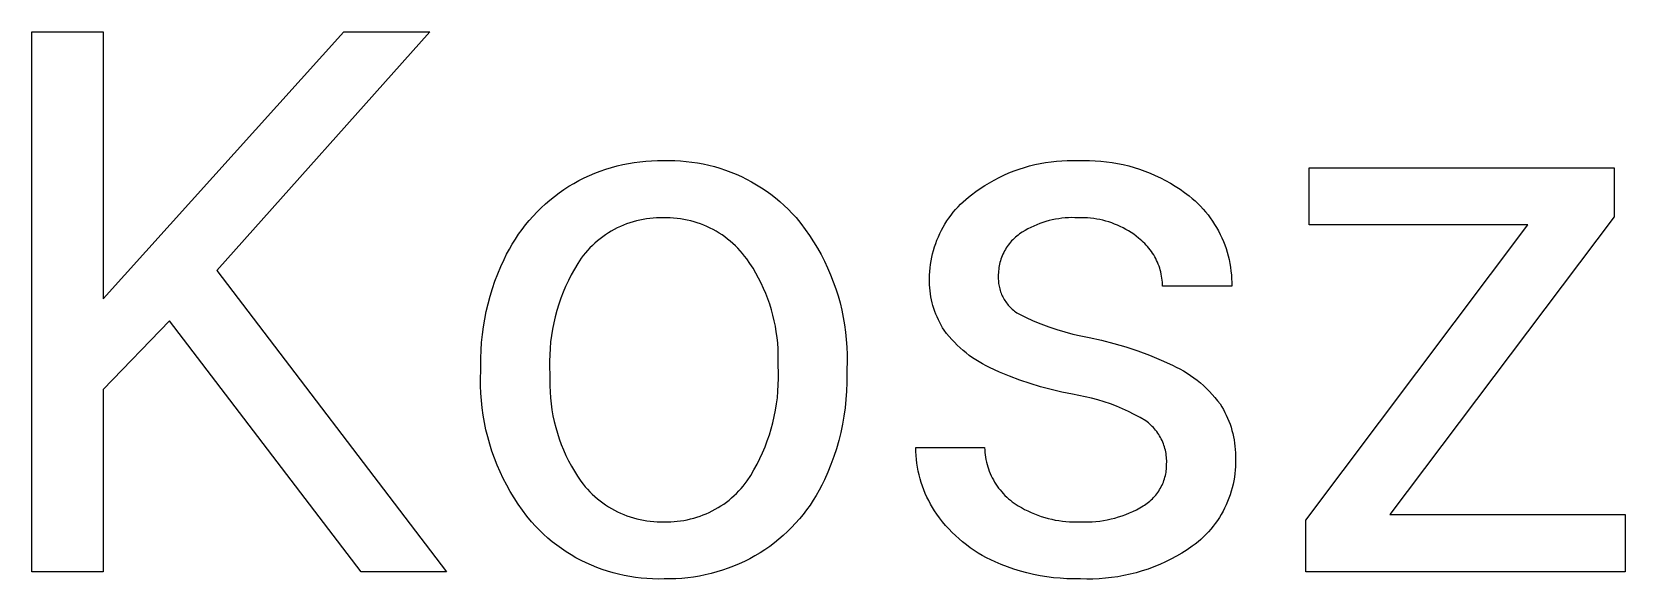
# Model space of a CAD drawing. Header units: millimetres. Extents: x 578 to 4608, y -138 to 2677.
# Drawn here: x 3291.8 to 3379.8, y 40.2 to 70.4 of the extents above; entities that cross this region are included whole.
import ezdxf

# ---------------------------------------------------------------- set-up
doc = ezdxf.new("R2010")
doc.units = ezdxf.units.MM
doc.header["$MEASUREMENT"] = 0
doc.layers.add('Domyślny', color=7, linetype='Continuous', true_color=0x000000)

msp = doc.modelspace()

# ---------------------------------------------------------------- linework, layer by layer
at = {"layer": 'Domyślny'}
for p, q in [((3291.815, 40.557), (3291.815, 70.359)), ((3291.815, 70.359), (3295.756, 70.359)), ((3295.756, 70.359), (3295.756, 55.621)), ((3295.756, 55.621), (3309.039, 70.359)), ((3313.8, 70.359), (3302.038, 57.197)), ((3309.039, 70.359), (3313.8, 70.359)), ((3322.613, 62.431), (3322.91, 62.557)), ((3322.91, 62.557), (3323.212, 62.672)), ((3323.212, 62.672), (3323.517, 62.777)), ((3323.517, 62.777), (3323.825, 62.872)), ((3323.825, 62.872), (3324.137, 62.957)), ((3324.137, 62.957), (3324.451, 63.031)), ((3324.451, 63.031), (3324.767, 63.095)), ((3324.767, 63.095), (3325.086, 63.148)), ((3325.086, 63.148), (3325.405, 63.191)), ((3325.405, 63.191), (3325.727, 63.222)), ((3325.727, 63.222), (3326.049, 63.244)), ((3326.049, 63.244), (3326.371, 63.254)), ((3326.371, 63.254), (3326.694, 63.254)), ((3326.694, 63.254), (3327.011, 63.26)), ((3327.011, 63.26), (3327.328, 63.255)), ((3327.328, 63.255), (3327.645, 63.239)), ((3327.645, 63.239), (3327.961, 63.213)), ((3327.961, 63.213), (3328.277, 63.176)), ((3328.277, 63.176), (3328.59, 63.128)), ((3328.59, 63.128), (3328.902, 63.07)), ((3328.902, 63.07), (3329.212, 63.001)), ((3329.212, 63.001), (3329.519, 62.922)), ((3329.519, 62.922), (3329.823, 62.832)), ((3329.823, 62.832), (3330.125, 62.732)), ((3330.125, 62.732), (3330.422, 62.622)), ((3330.422, 62.622), (3330.716, 62.502)), ((3330.716, 62.502), (3331.005, 62.372)), ((3345.512, 62.451), (3345.788, 62.571)), ((3345.788, 62.571), (3346.068, 62.682)), ((3346.068, 62.682), (3346.352, 62.784)), ((3346.352, 62.784), (3346.638, 62.876)), ((3346.638, 62.876), (3346.928, 62.958)), ((3346.928, 62.958), (3347.221, 63.031)), ((3347.221, 63.031), (3347.515, 63.094)), ((3347.515, 63.094), (3347.812, 63.147)), ((3347.812, 63.147), (3348.11, 63.19)), ((3348.11, 63.19), (3348.409, 63.223)), ((3348.409, 63.223), (3348.71, 63.246)), ((3348.71, 63.246), (3349.011, 63.259)), ((3349.011, 63.259), (3349.312, 63.261)), ((3349.312, 63.261), (3349.613, 63.254)), ((3349.613, 63.254), (3349.926, 63.263)), ((3349.926, 63.263), (3350.239, 63.261)), ((3350.239, 63.261), (3350.551, 63.249)), ((3350.551, 63.249), (3350.863, 63.227)), ((3350.863, 63.227), (3351.174, 63.194)), ((3351.174, 63.194), (3351.483, 63.15)), ((3351.483, 63.15), (3351.791, 63.096)), ((3351.791, 63.096), (3352.097, 63.032)), ((3352.097, 63.032), (3352.401, 62.957)), ((3352.401, 62.957), (3352.702, 62.873)), ((3352.702, 62.873), (3353, 62.778)), ((3353, 62.778), (3353.295, 62.673)), ((3353.295, 62.673), (3353.586, 62.558)), ((3353.586, 62.558), (3353.872, 62.434)), ((3362.377, 59.701), (3362.377, 62.859)), ((3362.377, 62.859), (3379.209, 62.859)), ((3379.209, 62.859), (3379.209, 60.155)), ((3320.938, 61.474), (3321.201, 61.658)), ((3321.201, 61.658), (3321.47, 61.834)), ((3321.47, 61.834), (3321.748, 61.997)), ((3321.748, 61.997), (3322.031, 62.152)), ((3322.031, 62.152), (3322.32, 62.296)), ((3322.32, 62.296), (3322.613, 62.431)), ((3331.005, 62.372), (3331.29, 62.232)), ((3331.29, 62.232), (3331.57, 62.083)), ((3331.57, 62.083), (3331.845, 61.924)), ((3331.845, 61.924), (3332.114, 61.756)), ((3332.114, 61.756), (3332.377, 61.579)), ((3343.953, 61.542), (3344.2, 61.715)), ((3344.2, 61.715), (3344.452, 61.879)), ((3344.452, 61.879), (3344.709, 62.036)), ((3344.709, 62.036), (3344.972, 62.183)), ((3344.972, 62.183), (3345.24, 62.321)), ((3345.24, 62.321), (3345.512, 62.451)), ((3353.872, 62.434), (3354.155, 62.3)), ((3354.155, 62.3), (3354.433, 62.156)), ((3354.433, 62.156), (3354.706, 62.004)), ((3354.706, 62.004), (3354.973, 61.842)), ((3354.973, 61.842), (3355.235, 61.671)), ((3355.235, 61.671), (3355.491, 61.491)), ((3319.952, 60.651), (3320.188, 60.869)), ((3320.188, 60.869), (3320.431, 61.079)), ((3320.431, 61.079), (3320.681, 61.281)), ((3320.681, 61.281), (3320.938, 61.474)), ((3332.377, 61.579), (3332.634, 61.393)), ((3332.634, 61.393), (3332.885, 61.199)), ((3332.885, 61.199), (3333.129, 60.996)), ((3333.129, 60.996), (3333.366, 60.785)), ((3333.366, 60.785), (3333.596, 60.566)), ((3342.973, 60.699), (3343.112, 60.841)), ((3343.112, 60.841), (3343.255, 60.979)), ((3343.255, 60.979), (3343.403, 61.111)), ((3343.403, 61.111), (3343.556, 61.238)), ((3343.556, 61.238), (3343.712, 61.36)), ((3343.712, 61.36), (3343.953, 61.542)), ((3355.491, 61.491), (3355.741, 61.303)), ((3355.741, 61.303), (3355.905, 61.169)), ((3355.905, 61.169), (3356.064, 61.03)), ((3356.064, 61.03), (3356.218, 60.885)), ((3356.218, 60.885), (3356.367, 60.734)), ((3356.367, 60.734), (3356.511, 60.579)), ((3319.085, 59.704), (3319.29, 59.952)), ((3319.29, 59.952), (3319.503, 60.192)), ((3319.503, 60.192), (3319.723, 60.426)), ((3319.723, 60.426), (3319.952, 60.651)), ((3325.025, 59.877), (3324.846, 59.821)), ((3325.206, 59.927), (3325.025, 59.877)), ((3325.389, 59.97), (3325.206, 59.927)), ((3325.573, 60.008), (3325.389, 59.97)), ((3325.758, 60.038), (3325.573, 60.008)), ((3325.944, 60.063), (3325.758, 60.038)), ((3326.131, 60.081), (3325.944, 60.063)), ((3326.318, 60.092), (3326.131, 60.081)), ((3326.506, 60.097), (3326.318, 60.092)), ((3326.694, 60.096), (3326.506, 60.097)), ((3326.885, 60.098), (3326.694, 60.096)), ((3327.075, 60.093), (3326.885, 60.098)), ((3327.266, 60.082), (3327.075, 60.093)), ((3327.456, 60.064), (3327.266, 60.082)), ((3327.645, 60.04), (3327.456, 60.064)), ((3327.833, 60.009), (3327.645, 60.04)), ((3328.02, 59.972), (3327.833, 60.009)), ((3328.206, 59.928), (3328.02, 59.972)), ((3328.39, 59.878), (3328.206, 59.928)), ((3328.572, 59.821), (3328.39, 59.878)), ((3333.596, 60.566), (3333.818, 60.339)), ((3333.818, 60.339), (3334.032, 60.105)), ((3334.032, 60.105), (3334.29, 59.785)), ((3342.252, 59.753), (3342.358, 59.921)), ((3342.358, 59.921), (3342.471, 60.084)), ((3342.471, 60.084), (3342.588, 60.244)), ((3342.588, 60.244), (3342.711, 60.4)), ((3342.711, 60.4), (3342.84, 60.552)), ((3342.84, 60.552), (3342.973, 60.699)), ((3347.832, 59.893), (3347.66, 59.839)), ((3348.005, 59.94), (3347.832, 59.893)), ((3348.181, 59.982), (3348.005, 59.94)), ((3348.357, 60.018), (3348.181, 59.982)), ((3348.535, 60.048), (3348.357, 60.018)), ((3348.714, 60.071), (3348.535, 60.048)), ((3348.893, 60.089), (3348.714, 60.071)), ((3349.073, 60.1), (3348.893, 60.089)), ((3349.253, 60.105), (3349.073, 60.1)), ((3349.433, 60.103), (3349.253, 60.105)), ((3349.613, 60.096), (3349.433, 60.103)), ((3349.784, 60.099), (3349.613, 60.096)), ((3349.956, 60.097), (3349.784, 60.099)), ((3350.127, 60.088), (3349.956, 60.097)), ((3350.297, 60.074), (3350.127, 60.088)), ((3350.467, 60.054), (3350.297, 60.074)), ((3350.636, 60.028), (3350.467, 60.054)), ((3350.804, 59.996), (3350.636, 60.028)), ((3350.972, 59.959), (3350.804, 59.996)), ((3351.137, 59.916), (3350.972, 59.959)), ((3351.301, 59.867), (3351.137, 59.916)), ((3351.464, 59.813), (3351.301, 59.867)), ((3356.511, 60.579), (3356.649, 60.419)), ((3356.649, 60.419), (3356.782, 60.255)), ((3356.782, 60.255), (3356.91, 60.086)), ((3356.91, 60.086), (3357.031, 59.912)), ((3357.031, 59.912), (3357.147, 59.735)), ((3379.209, 60.155), (3366.831, 43.715)), ((3318.522, 58.923), (3318.701, 59.189)), ((3318.701, 59.189), (3318.889, 59.45)), ((3318.889, 59.45), (3319.085, 59.704)), ((3323.349, 59.052), (3323.199, 58.939)), ((3323.503, 59.16), (3323.349, 59.052)), ((3323.66, 59.263), (3323.503, 59.16)), ((3323.821, 59.36), (3323.66, 59.263)), ((3323.984, 59.451), (3323.821, 59.36)), ((3324.151, 59.537), (3323.984, 59.451)), ((3324.321, 59.617), (3324.151, 59.537)), ((3324.494, 59.691), (3324.321, 59.617)), ((3324.669, 59.759), (3324.494, 59.691)), ((3324.846, 59.821), (3324.669, 59.759)), ((3328.752, 59.758), (3328.572, 59.821)), ((3328.93, 59.689), (3328.752, 59.758)), ((3329.105, 59.614), (3328.93, 59.689)), ((3329.278, 59.533), (3329.105, 59.614)), ((3329.447, 59.446), (3329.278, 59.533)), ((3329.614, 59.353), (3329.447, 59.446)), ((3329.777, 59.255), (3329.614, 59.353)), ((3329.937, 59.15), (3329.777, 59.255)), ((3330.093, 59.041), (3329.937, 59.15)), ((3330.245, 58.926), (3330.093, 59.041)), ((3334.29, 59.785), (3334.537, 59.457)), ((3334.537, 59.457), (3334.772, 59.12)), ((3334.772, 59.12), (3334.996, 58.776)), ((3341.809, 58.865), (3341.886, 59.049)), ((3341.886, 59.049), (3341.968, 59.229)), ((3341.968, 59.229), (3342.057, 59.407)), ((3342.057, 59.407), (3342.151, 59.582)), ((3342.151, 59.582), (3342.252, 59.753)), ((3346.143, 59.022), (3346.071, 58.956)), ((3346.217, 59.085), (3346.143, 59.022)), ((3346.293, 59.145), (3346.217, 59.085)), ((3346.371, 59.203), (3346.293, 59.145)), ((3346.521, 59.302), (3346.371, 59.203)), ((3346.676, 59.395), (3346.521, 59.302)), ((3346.833, 59.483), (3346.676, 59.395)), ((3346.993, 59.565), (3346.833, 59.483)), ((3347.156, 59.642), (3346.993, 59.565)), ((3347.322, 59.714), (3347.156, 59.642)), ((3347.49, 59.779), (3347.322, 59.714)), ((3347.66, 59.839), (3347.49, 59.779)), ((3351.624, 59.753), (3351.464, 59.813)), ((3351.782, 59.687), (3351.624, 59.753)), ((3351.938, 59.617), (3351.782, 59.687)), ((3352.091, 59.541), (3351.938, 59.617)), ((3352.242, 59.459), (3352.091, 59.541)), ((3352.39, 59.373), (3352.242, 59.459)), ((3352.534, 59.281), (3352.39, 59.373)), ((3352.676, 59.185), (3352.534, 59.281)), ((3352.814, 59.084), (3352.676, 59.185)), ((3352.948, 58.978), (3352.814, 59.084)), ((3353.038, 58.907), (3352.948, 58.978)), ((3357.147, 59.735), (3357.256, 59.554)), ((3357.256, 59.554), (3357.359, 59.369)), ((3357.359, 59.369), (3357.456, 59.181)), ((3357.456, 59.181), (3357.546, 58.989)), ((3357.546, 58.989), (3357.629, 58.795)), ((3362.192, 43.4), (3374.448, 59.701)), ((3374.448, 59.701), (3362.377, 59.701)), ((3317.899, 57.8), (3318.04, 58.088)), ((3318.04, 58.088), (3318.191, 58.372)), ((3318.191, 58.372), (3318.352, 58.65)), ((3318.352, 58.65), (3318.522, 58.923)), ((3322.389, 58.159), (3322.271, 58.013)), ((3322.513, 58.3), (3322.389, 58.159)), ((3322.641, 58.437), (3322.513, 58.3)), ((3322.774, 58.57), (3322.641, 58.437)), ((3322.911, 58.698), (3322.774, 58.57)), ((3323.053, 58.821), (3322.911, 58.698)), ((3323.199, 58.939), (3323.053, 58.821)), ((3330.394, 58.806), (3330.245, 58.926)), ((3330.537, 58.681), (3330.394, 58.806)), ((3330.677, 58.551), (3330.537, 58.681)), ((3330.812, 58.416), (3330.677, 58.551)), ((3330.942, 58.276), (3330.812, 58.416)), ((3331.067, 58.133), (3330.942, 58.276)), ((3331.188, 57.985), (3331.067, 58.133)), ((3334.996, 58.776), (3335.209, 58.424)), ((3335.209, 58.424), (3335.409, 58.065)), ((3341.525, 57.915), (3341.569, 58.109)), ((3341.569, 58.109), (3341.619, 58.301)), ((3341.619, 58.301), (3341.676, 58.491)), ((3341.676, 58.491), (3341.739, 58.679)), ((3341.739, 58.679), (3341.809, 58.865)), ((3345.454, 58.093), (3345.416, 58.004)), ((3345.496, 58.18), (3345.454, 58.093)), ((3345.541, 58.266), (3345.496, 58.18)), ((3345.589, 58.351), (3345.541, 58.266)), ((3345.64, 58.433), (3345.589, 58.351)), ((3345.694, 58.514), (3345.64, 58.433)), ((3345.75, 58.593), (3345.694, 58.514)), ((3345.809, 58.67), (3345.75, 58.593)), ((3345.871, 58.745), (3345.809, 58.67)), ((3345.935, 58.818), (3345.871, 58.745)), ((3346.002, 58.888), (3345.935, 58.818)), ((3346.071, 58.956), (3346.002, 58.888)), ((3353.125, 58.833), (3353.038, 58.907)), ((3353.209, 58.757), (3353.125, 58.833)), ((3353.291, 58.677), (3353.209, 58.757)), ((3353.37, 58.595), (3353.291, 58.677)), ((3353.446, 58.51), (3353.37, 58.595)), ((3353.519, 58.423), (3353.446, 58.51)), ((3353.589, 58.333), (3353.519, 58.423)), ((3353.657, 58.241), (3353.589, 58.333)), ((3353.721, 58.146), (3353.657, 58.241)), ((3353.782, 58.05), (3353.721, 58.146)), ((3357.629, 58.795), (3357.706, 58.597)), ((3357.706, 58.597), (3357.776, 58.398)), ((3357.776, 58.398), (3357.84, 58.196)), ((3357.84, 58.196), (3357.896, 57.992)), ((3317.551, 57.005), (3317.718, 57.405)), ((3317.718, 57.405), (3317.899, 57.8)), ((3321.783, 57.261), (3321.611, 56.951)), ((3321.965, 57.566), (3321.783, 57.261)), ((3322.157, 57.863), (3321.965, 57.566)), ((3322.271, 58.013), (3322.157, 57.863)), ((3331.303, 57.833), (3331.188, 57.985)), ((3331.48, 57.574), (3331.303, 57.833)), ((3331.649, 57.309), (3331.48, 57.574)), ((3331.808, 57.04), (3331.649, 57.309)), ((3335.409, 58.065), (3335.597, 57.7)), ((3335.597, 57.7), (3335.772, 57.329)), ((3335.772, 57.329), (3335.935, 56.951)), ((3341.417, 57.129), (3341.434, 57.326)), ((3341.434, 57.326), (3341.458, 57.524)), ((3341.458, 57.524), (3341.488, 57.72)), ((3341.488, 57.72), (3341.525, 57.915)), ((3345.219, 57.255), (3345.209, 57.158)), ((3345.232, 57.351), (3345.219, 57.255)), ((3345.249, 57.447), (3345.232, 57.351)), ((3345.268, 57.542), (3345.249, 57.447)), ((3345.291, 57.636), (3345.268, 57.542)), ((3345.318, 57.729), (3345.291, 57.636)), ((3345.347, 57.822), (3345.318, 57.729)), ((3345.38, 57.913), (3345.347, 57.822)), ((3345.416, 58.004), (3345.38, 57.913)), ((3353.839, 57.951), (3353.782, 58.05)), ((3353.893, 57.851), (3353.839, 57.951)), ((3353.944, 57.749), (3353.893, 57.851)), ((3353.991, 57.645), (3353.944, 57.749)), ((3354.035, 57.54), (3353.991, 57.645)), ((3354.075, 57.433), (3354.035, 57.54)), ((3354.112, 57.325), (3354.075, 57.433)), ((3354.145, 57.216), (3354.112, 57.325)), ((3354.174, 57.106), (3354.145, 57.216)), ((3357.896, 57.992), (3357.945, 57.786)), ((3357.945, 57.786), (3357.988, 57.579)), ((3357.988, 57.579), (3358.023, 57.37)), ((3358.023, 57.37), (3358.051, 57.16)), ((3302.038, 57.197), (3314.722, 40.557)), ((3317.256, 56.188), (3317.397, 56.599)), ((3317.397, 56.599), (3317.551, 57.005)), ((3321.45, 56.635), (3321.3, 56.313)), ((3321.611, 56.951), (3321.45, 56.635)), ((3331.959, 56.765), (3331.808, 57.04)), ((3332.101, 56.485), (3331.959, 56.765)), ((3332.233, 56.2), (3332.101, 56.485)), ((3335.935, 56.951), (3336.085, 56.569)), ((3336.085, 56.569), (3336.222, 56.181)), ((3341.402, 56.565), (3341.404, 56.732)), ((3341.407, 56.398), (3341.402, 56.565)), ((3341.404, 56.732), (3341.407, 56.93)), ((3341.407, 56.93), (3341.417, 57.129)), ((3341.416, 56.232), (3341.407, 56.398)), ((3345.2, 56.867), (3345.198, 56.789)), ((3345.198, 56.789), (3345.198, 56.71)), ((3345.198, 56.71), (3345.201, 56.632)), ((3345.203, 57.061), (3345.2, 56.964)), ((3345.2, 56.964), (3345.2, 56.867)), ((3345.201, 56.632), (3345.207, 56.553)), ((3345.209, 57.158), (3345.203, 57.061)), ((3345.207, 56.553), (3345.215, 56.475)), ((3345.215, 56.475), (3345.226, 56.397)), ((3345.226, 56.397), (3345.24, 56.32)), ((3354.2, 56.994), (3354.174, 57.106)), ((3354.221, 56.882), (3354.2, 56.994)), ((3354.239, 56.77), (3354.221, 56.882)), ((3354.254, 56.657), (3354.239, 56.77)), ((3354.264, 56.543), (3354.254, 56.657)), ((3354.27, 56.429), (3354.264, 56.543)), ((3354.273, 56.315), (3354.27, 56.429)), ((3358.051, 57.16), (3358.072, 56.95)), ((3358.072, 56.95), (3358.085, 56.738)), ((3358.085, 56.738), (3358.092, 56.527)), ((3358.092, 56.527), (3358.091, 56.315)), ((3317.016, 55.354), (3317.129, 55.773)), ((3317.129, 55.773), (3317.256, 56.188)), ((3321.035, 55.656), (3320.919, 55.321)), ((3321.162, 55.987), (3321.035, 55.656)), ((3321.3, 56.313), (3321.162, 55.987)), ((3332.355, 55.912), (3332.233, 56.2)), ((3332.468, 55.619), (3332.355, 55.912)), ((3332.572, 55.323), (3332.468, 55.619)), ((3336.222, 56.181), (3336.346, 55.79)), ((3336.346, 55.79), (3336.456, 55.394)), ((3341.432, 56.066), (3341.416, 56.232)), ((3341.452, 55.901), (3341.432, 56.066)), ((3341.479, 55.736), (3341.452, 55.901)), ((3341.511, 55.573), (3341.479, 55.736)), ((3341.548, 55.41), (3341.511, 55.573)), ((3345.24, 56.32), (3345.257, 56.243)), ((3345.257, 56.243), (3345.276, 56.167)), ((3345.276, 56.167), (3345.298, 56.091)), ((3345.298, 56.091), (3345.322, 56.016)), ((3345.322, 56.016), (3345.349, 55.943)), ((3345.349, 55.943), (3345.378, 55.87)), ((3345.378, 55.87), (3345.41, 55.798)), ((3345.41, 55.798), (3345.445, 55.727)), ((3345.445, 55.727), (3345.482, 55.658)), ((3345.482, 55.658), (3345.521, 55.59)), ((3345.521, 55.59), (3345.562, 55.523)), ((3345.562, 55.523), (3345.606, 55.458)), ((3345.606, 55.458), (3345.652, 55.394)), ((3358.091, 56.315), (3354.273, 56.315)), ((3316.831, 54.506), (3316.916, 54.932)), ((3316.916, 54.932), (3317.016, 55.354)), ((3320.722, 54.639), (3320.642, 54.294)), ((3320.815, 54.982), (3320.722, 54.639)), ((3320.919, 55.321), (3320.815, 54.982)), ((3332.665, 55.023), (3332.572, 55.323)), ((3332.748, 54.721), (3332.665, 55.023)), ((3332.822, 54.416), (3332.748, 54.721)), ((3336.456, 55.394), (3336.553, 54.995)), ((3336.553, 54.995), (3336.636, 54.592)), ((3336.636, 54.592), (3336.706, 54.187)), ((3341.591, 55.25), (3341.548, 55.41)), ((3341.64, 55.09), (3341.591, 55.25)), ((3341.693, 54.932), (3341.64, 55.09)), ((3341.753, 54.777), (3341.693, 54.932)), ((3341.817, 54.623), (3341.753, 54.777)), ((3341.886, 54.471), (3341.817, 54.623)), ((3345.652, 55.394), (3345.701, 55.332)), ((3345.701, 55.332), (3345.751, 55.272)), ((3345.751, 55.272), (3345.803, 55.213)), ((3345.803, 55.213), (3345.858, 55.156)), ((3345.858, 55.156), (3345.914, 55.102)), ((3345.914, 55.102), (3345.972, 55.049)), ((3345.972, 55.049), (3346.032, 54.998)), ((3346.032, 54.998), (3346.094, 54.949)), ((3346.094, 54.949), (3346.157, 54.903)), ((3346.157, 54.903), (3346.222, 54.858)), ((3346.222, 54.858), (3346.289, 54.816)), ((3346.289, 54.816), (3346.703, 54.61)), ((3346.703, 54.61), (3347.124, 54.418)), ((3299.411, 54.412), (3295.756, 50.625)), ((3310.001, 40.557), (3299.411, 54.412)), ((3316.702, 53.648), (3316.76, 54.078)), ((3316.76, 54.078), (3316.831, 54.506)), ((3320.573, 53.946), (3320.517, 53.596)), ((3320.642, 54.294), (3320.573, 53.946)), ((3332.885, 54.109), (3332.822, 54.416)), ((3332.937, 53.8), (3332.885, 54.109)), ((3332.98, 53.489), (3332.937, 53.8)), ((3336.706, 54.187), (3336.762, 53.78)), ((3336.762, 53.78), (3336.804, 53.372)), ((3341.961, 54.322), (3341.886, 54.471)), ((3342.04, 54.176), (3341.961, 54.322)), ((3342.124, 54.032), (3342.04, 54.176)), ((3342.213, 53.891), (3342.124, 54.032)), ((3342.345, 53.717), (3342.213, 53.891)), ((3342.483, 53.548), (3342.345, 53.717)), ((3347.124, 54.418), (3347.551, 54.24)), ((3347.551, 54.24), (3347.985, 54.077)), ((3347.985, 54.077), (3348.423, 53.928)), ((3348.423, 53.928), (3348.866, 53.795)), ((3348.866, 53.795), (3349.314, 53.677)), ((3316.63, 52.782), (3316.659, 53.216)), ((3316.659, 53.216), (3316.702, 53.648)), ((3320.44, 52.891), (3320.42, 52.537)), ((3320.472, 53.244), (3320.44, 52.891)), ((3320.517, 53.596), (3320.472, 53.244)), ((3333.012, 53.177), (3332.98, 53.489)), ((3333.034, 52.864), (3333.012, 53.177)), ((3333.046, 52.551), (3333.034, 52.864)), ((3336.804, 53.372), (3336.832, 52.962)), ((3336.832, 52.962), (3336.847, 52.551)), ((3342.626, 53.383), (3342.483, 53.548)), ((3342.775, 53.223), (3342.626, 53.383)), ((3342.929, 53.068), (3342.775, 53.223)), ((3343.088, 52.918), (3342.929, 53.068)), ((3343.252, 52.774), (3343.088, 52.918)), ((3349.314, 53.677), (3349.765, 53.573)), ((3349.765, 53.573), (3350.219, 53.486)), ((3350.219, 53.486), (3350.898, 53.335)), ((3350.898, 53.335), (3351.571, 53.162)), ((3351.571, 53.162), (3352.238, 52.966)), ((3352.238, 52.966), (3352.897, 52.747)), ((3316.616, 52.349), (3316.63, 52.782)), ((3316.616, 51.915), (3316.616, 52.349)), ((3320.42, 52.537), (3320.412, 52.182)), ((3320.412, 52.182), (3320.417, 51.828)), ((3333.037, 51.924), (3333.047, 52.237)), ((3333.047, 52.237), (3333.046, 52.551)), ((3336.847, 52.14), (3336.834, 51.73)), ((3336.847, 52.551), (3336.847, 52.14)), ((3343.42, 52.635), (3343.252, 52.774)), ((3343.594, 52.502), (3343.42, 52.635)), ((3343.771, 52.375), (3343.594, 52.502)), ((3343.953, 52.254), (3343.771, 52.375)), ((3344.139, 52.139), (3343.953, 52.254)), ((3344.328, 52.031), (3344.139, 52.139)), ((3344.521, 51.928), (3344.328, 52.031)), ((3344.718, 51.833), (3344.521, 51.928)), ((3352.897, 52.747), (3353.549, 52.506)), ((3353.549, 52.506), (3354.193, 52.243)), ((3354.193, 52.243), (3354.827, 51.958)), ((3354.827, 51.958), (3355.032, 51.859)), ((3316.603, 51.237), (3316.616, 51.646)), ((3316.604, 50.828), (3316.603, 51.237)), ((3316.616, 51.646), (3316.616, 51.915)), ((3320.417, 51.828), (3320.434, 51.474)), ((3320.434, 51.474), (3320.423, 51.143)), ((3320.423, 51.143), (3320.424, 50.813)), ((3333.053, 51.573), (3333.037, 51.924)), ((3333.047, 50.869), (3333.056, 51.221)), ((3333.056, 51.221), (3333.053, 51.573)), ((3336.834, 51.461), (3336.833, 50.998)), ((3336.834, 51.73), (3336.834, 51.461)), ((3345.267, 51.585), (3344.718, 51.833)), ((3345.825, 51.355), (3345.267, 51.585)), ((3346.389, 51.142), (3345.825, 51.355)), ((3346.96, 50.948), (3346.389, 51.142)), ((3355.032, 51.859), (3355.234, 51.753)), ((3355.234, 51.753), (3355.432, 51.641)), ((3355.432, 51.641), (3355.626, 51.522)), ((3355.626, 51.522), (3355.816, 51.397)), ((3355.816, 51.397), (3356.002, 51.265)), ((3356.002, 51.265), (3356.183, 51.127)), ((3356.183, 51.127), (3356.36, 50.983)), ((3295.756, 50.625), (3295.756, 40.557)), ((3316.619, 50.419), (3316.604, 50.828)), ((3316.647, 50.011), (3316.619, 50.419)), ((3320.424, 50.813), (3320.436, 50.483)), ((3320.436, 50.483), (3320.46, 50.153)), ((3332.949, 49.82), (3332.994, 50.168)), ((3332.994, 50.168), (3333.026, 50.518)), ((3333.026, 50.518), (3333.047, 50.869)), ((3336.817, 50.536), (3336.784, 50.074)), ((3336.833, 50.998), (3336.817, 50.536)), ((3347.536, 50.772), (3346.96, 50.948)), ((3348.118, 50.614), (3347.536, 50.772)), ((3348.705, 50.475), (3348.118, 50.614)), ((3349.296, 50.354), (3348.705, 50.475)), ((3349.651, 50.293), (3349.296, 50.354)), ((3350.004, 50.221), (3349.651, 50.293)), ((3350.355, 50.137), (3350.004, 50.221)), ((3356.36, 50.983), (3356.531, 50.833)), ((3356.531, 50.833), (3356.697, 50.677)), ((3356.697, 50.677), (3356.858, 50.516)), ((3356.858, 50.516), (3357.014, 50.349)), ((3357.014, 50.349), (3357.163, 50.177)), ((3357.163, 50.177), (3357.307, 50.001)), ((3316.69, 49.604), (3316.647, 50.011)), ((3316.746, 49.199), (3316.69, 49.604)), ((3320.46, 50.153), (3320.495, 49.825)), ((3320.495, 49.825), (3320.542, 49.498)), ((3320.542, 49.498), (3320.6, 49.172)), ((3332.825, 49.128), (3332.893, 49.473)), ((3332.893, 49.473), (3332.949, 49.82)), ((3336.736, 49.614), (3336.671, 49.155)), ((3336.784, 50.074), (3336.736, 49.614)), ((3350.702, 50.042), (3350.355, 50.137)), ((3351.047, 49.936), (3350.702, 50.042)), ((3351.388, 49.819), (3351.047, 49.936)), ((3351.725, 49.691), (3351.388, 49.819)), ((3352.058, 49.552), (3351.725, 49.691)), ((3352.386, 49.403), (3352.058, 49.552)), ((3352.709, 49.243), (3352.386, 49.403)), ((3357.307, 50.001), (3357.445, 49.819)), ((3357.445, 49.819), (3357.54, 49.668)), ((3357.54, 49.668), (3357.629, 49.513)), ((3357.629, 49.513), (3357.714, 49.356)), ((3357.714, 49.356), (3357.793, 49.196)), ((3316.816, 48.796), (3316.746, 49.199)), ((3316.899, 48.396), (3316.816, 48.796)), ((3320.6, 49.172), (3320.67, 48.849)), ((3320.67, 48.849), (3320.751, 48.529)), ((3320.751, 48.529), (3320.842, 48.212)), ((3332.552, 48.109), (3332.654, 48.446)), ((3332.654, 48.446), (3332.746, 48.785)), ((3332.746, 48.785), (3332.825, 49.128)), ((3336.591, 48.699), (3336.494, 48.247)), ((3336.671, 49.155), (3336.591, 48.699)), ((3353.026, 49.073), (3352.709, 49.243)), ((3353.339, 48.892), (3353.026, 49.073)), ((3353.415, 48.836), (3353.339, 48.892)), ((3353.49, 48.776), (3353.415, 48.836)), ((3353.562, 48.714), (3353.49, 48.776)), ((3353.632, 48.65), (3353.562, 48.714)), ((3353.7, 48.583), (3353.632, 48.65)), ((3353.766, 48.514), (3353.7, 48.583)), ((3353.829, 48.443), (3353.766, 48.514)), ((3353.89, 48.37), (3353.829, 48.443)), ((3357.793, 49.196), (3357.867, 49.033)), ((3357.867, 49.033), (3357.935, 48.868)), ((3357.935, 48.868), (3357.997, 48.701)), ((3357.997, 48.701), (3358.054, 48.531)), ((3358.054, 48.531), (3358.105, 48.36)), ((3316.996, 47.998), (3316.899, 48.396)), ((3317.107, 47.604), (3316.996, 47.998)), ((3317.231, 47.214), (3317.107, 47.604)), ((3320.842, 48.212), (3320.945, 47.898)), ((3320.945, 47.898), (3321.059, 47.587)), ((3321.059, 47.587), (3321.183, 47.281)), ((3332.312, 47.448), (3332.438, 47.777)), ((3332.438, 47.777), (3332.552, 48.109)), ((3336.382, 47.798), (3336.255, 47.353)), ((3336.494, 48.247), (3336.382, 47.798)), ((3353.948, 48.294), (3353.89, 48.37)), ((3354.004, 48.217), (3353.948, 48.294)), ((3354.057, 48.138), (3354.004, 48.217)), ((3354.107, 48.057), (3354.057, 48.138)), ((3354.155, 47.974), (3354.107, 48.057)), ((3354.199, 47.89), (3354.155, 47.974)), ((3354.241, 47.804), (3354.199, 47.89)), ((3354.28, 47.717), (3354.241, 47.804)), ((3354.315, 47.629), (3354.28, 47.717)), ((3354.348, 47.54), (3354.315, 47.629)), ((3354.378, 47.449), (3354.348, 47.54)), ((3358.105, 48.36), (3358.15, 48.187)), ((3358.15, 48.187), (3358.189, 48.013)), ((3358.189, 48.013), (3358.223, 47.838)), ((3358.223, 47.838), (3358.25, 47.661)), ((3358.25, 47.661), (3358.272, 47.484)), ((3317.368, 46.829), (3317.231, 47.214)), ((3317.517, 46.448), (3317.368, 46.829)), ((3321.183, 47.281), (3321.319, 46.98)), ((3321.319, 46.98), (3321.464, 46.683)), ((3321.464, 46.683), (3321.62, 46.392)), ((3331.87, 46.491), (3332.028, 46.805)), ((3332.028, 46.805), (3332.176, 47.124)), ((3332.176, 47.124), (3332.312, 47.448)), ((3336.112, 46.912), (3335.954, 46.477)), ((3336.255, 47.353), (3336.112, 46.912)), ((3340.646, 47.192), (3340.642, 47.409)), ((3340.642, 47.409), (3344.442, 47.409)), ((3340.657, 46.975), (3340.646, 47.192)), ((3340.675, 46.759), (3340.657, 46.975)), ((3340.701, 46.544), (3340.675, 46.759)), ((3344.442, 47.409), (3344.447, 47.276)), ((3344.447, 47.276), (3344.457, 47.143)), ((3344.457, 47.143), (3344.472, 47.01)), ((3344.472, 47.01), (3344.491, 46.878)), ((3344.491, 46.878), (3344.515, 46.747)), ((3344.515, 46.747), (3344.543, 46.616)), ((3354.404, 47.357), (3354.378, 47.449)), ((3354.427, 47.265), (3354.404, 47.357)), ((3354.448, 47.172), (3354.427, 47.265)), ((3354.465, 47.078), (3354.448, 47.172)), ((3354.478, 46.984), (3354.465, 47.078)), ((3354.489, 46.889), (3354.478, 46.984)), ((3354.496, 46.794), (3354.489, 46.889)), ((3354.5, 46.699), (3354.496, 46.794)), ((3354.501, 46.604), (3354.5, 46.699)), ((3358.272, 47.484), (3358.287, 47.306)), ((3358.287, 47.306), (3358.297, 47.128)), ((3358.297, 47.128), (3358.3, 46.949)), ((3358.3, 46.949), (3358.297, 46.771)), ((3358.297, 46.771), (3358.299, 46.571)), ((3317.68, 46.073), (3317.517, 46.448)), ((3317.855, 45.703), (3317.68, 46.073)), ((3321.62, 46.392), (3321.786, 46.106)), ((3321.786, 46.106), (3321.961, 45.826)), ((3321.961, 45.826), (3322.147, 45.553)), ((3331.334, 45.583), (3331.523, 45.88)), ((3331.523, 45.88), (3331.702, 46.182)), ((3331.702, 46.182), (3331.87, 46.491)), ((3335.78, 46.048), (3335.592, 45.625)), ((3335.954, 46.477), (3335.78, 46.048)), ((3340.734, 46.329), (3340.701, 46.544)), ((3340.775, 46.116), (3340.734, 46.329)), ((3340.822, 45.904), (3340.775, 46.116)), ((3340.877, 45.694), (3340.822, 45.904)), ((3344.543, 46.616), (3344.576, 46.487)), ((3344.576, 46.487), (3344.613, 46.359)), ((3344.613, 46.359), (3344.655, 46.232)), ((3344.655, 46.232), (3344.701, 46.107)), ((3344.701, 46.107), (3344.751, 45.983)), ((3344.751, 45.983), (3344.806, 45.862)), ((3344.806, 45.862), (3344.864, 45.742)), ((3354.377, 45.685), (3354.403, 45.774)), ((3354.403, 45.774), (3354.426, 45.864)), ((3354.426, 45.864), (3354.446, 45.955)), ((3354.446, 45.955), (3354.463, 46.046)), ((3354.463, 46.046), (3354.476, 46.138)), ((3354.476, 46.138), (3354.486, 46.23)), ((3354.486, 46.23), (3354.494, 46.323)), ((3354.494, 46.323), (3354.497, 46.416)), ((3354.497, 46.416), (3354.498, 46.509)), ((3354.498, 46.509), (3354.501, 46.604)), ((3358.237, 45.778), (3358.204, 45.581)), ((3358.263, 45.975), (3358.237, 45.778)), ((3358.282, 46.173), (3358.263, 45.975)), ((3358.294, 46.372), (3358.282, 46.173)), ((3358.299, 46.571), (3358.294, 46.372)), ((3318.043, 45.34), (3317.855, 45.703)), ((3318.243, 44.983), (3318.043, 45.34)), ((3318.455, 44.633), (3318.243, 44.983)), ((3322.147, 45.553), (3322.262, 45.402)), ((3322.262, 45.402), (3322.382, 45.255)), ((3322.382, 45.255), (3322.507, 45.113)), ((3322.507, 45.113), (3322.637, 44.975)), ((3322.637, 44.975), (3322.771, 44.841)), ((3330.602, 44.759), (3330.735, 44.886)), ((3330.735, 44.886), (3330.864, 45.017)), ((3330.864, 45.017), (3330.989, 45.153)), ((3330.989, 45.153), (3331.108, 45.292)), ((3331.108, 45.292), (3331.223, 45.436)), ((3331.223, 45.436), (3331.334, 45.583)), ((3335.303, 45.054), (3335.144, 44.776)), ((3335.453, 45.337), (3335.303, 45.054)), ((3335.592, 45.625), (3335.453, 45.337)), ((3340.939, 45.487), (3340.877, 45.694)), ((3341.008, 45.281), (3340.939, 45.487)), ((3341.084, 45.078), (3341.008, 45.281)), ((3341.167, 44.877), (3341.084, 45.078)), ((3344.864, 45.742), (3344.927, 45.624)), ((3344.927, 45.624), (3344.994, 45.509)), ((3344.994, 45.509), (3345.065, 45.395)), ((3345.065, 45.395), (3345.14, 45.285)), ((3345.14, 45.285), (3345.218, 45.177)), ((3345.218, 45.177), (3345.3, 45.072)), ((3345.3, 45.072), (3345.386, 44.97)), ((3345.386, 44.97), (3345.475, 44.87)), ((3353.953, 44.865), (3354.008, 44.94)), ((3354.008, 44.94), (3354.06, 45.016)), ((3354.06, 45.016), (3354.109, 45.095)), ((3354.109, 45.095), (3354.156, 45.175)), ((3354.156, 45.175), (3354.2, 45.257)), ((3354.2, 45.257), (3354.242, 45.34)), ((3354.242, 45.34), (3354.28, 45.424)), ((3354.28, 45.424), (3354.315, 45.51)), ((3354.315, 45.51), (3354.347, 45.597)), ((3354.347, 45.597), (3354.377, 45.685)), ((3358.066, 45), (3358.006, 44.81)), ((3358.119, 45.192), (3358.066, 45)), ((3358.165, 45.386), (3358.119, 45.192)), ((3358.204, 45.581), (3358.165, 45.386)), ((3318.679, 44.29), (3318.455, 44.633)), ((3318.914, 43.955), (3318.679, 44.29)), ((3322.771, 44.841), (3322.91, 44.713)), ((3322.91, 44.713), (3323.054, 44.589)), ((3323.054, 44.589), (3323.201, 44.47)), ((3323.201, 44.47), (3323.353, 44.357)), ((3323.353, 44.357), (3323.509, 44.248)), ((3323.509, 44.248), (3323.668, 44.145)), ((3323.668, 44.145), (3323.83, 44.048)), ((3323.83, 44.048), (3323.996, 43.956)), ((3329.398, 43.919), (3329.561, 44.006)), ((3329.561, 44.006), (3329.72, 44.098)), ((3329.72, 44.098), (3329.876, 44.196)), ((3329.876, 44.196), (3330.029, 44.298)), ((3330.029, 44.298), (3330.178, 44.406)), ((3330.178, 44.406), (3330.323, 44.519)), ((3330.323, 44.519), (3330.465, 44.637)), ((3330.465, 44.637), (3330.602, 44.759)), ((3334.799, 44.238), (3334.612, 43.977)), ((3334.976, 44.504), (3334.799, 44.238)), ((3335.144, 44.776), (3334.976, 44.504)), ((3341.257, 44.68), (3341.167, 44.877)), ((3341.353, 44.485), (3341.257, 44.68)), ((3341.456, 44.294), (3341.353, 44.485)), ((3341.566, 44.107), (3341.456, 44.294)), ((3341.681, 43.923), (3341.566, 44.107)), ((3345.475, 44.87), (3345.568, 44.774)), ((3345.568, 44.774), (3345.664, 44.682)), ((3345.664, 44.682), (3345.763, 44.592)), ((3345.763, 44.592), (3345.865, 44.506)), ((3345.865, 44.506), (3345.97, 44.424)), ((3345.97, 44.424), (3346.134, 44.311)), ((3346.134, 44.311), (3346.303, 44.203)), ((3346.303, 44.203), (3346.475, 44.101)), ((3346.475, 44.101), (3346.65, 44.004)), ((3346.65, 44.004), (3346.828, 43.914)), ((3352.823, 43.983), (3353.011, 44.083)), ((3353.011, 44.083), (3353.195, 44.189)), ((3353.195, 44.189), (3353.274, 44.238)), ((3353.274, 44.238), (3353.351, 44.29)), ((3353.351, 44.29), (3353.427, 44.344)), ((3353.427, 44.344), (3353.5, 44.401)), ((3353.5, 44.401), (3353.571, 44.46)), ((3353.571, 44.46), (3353.641, 44.522)), ((3353.641, 44.522), (3353.708, 44.586)), ((3353.708, 44.586), (3353.773, 44.653)), ((3353.773, 44.653), (3353.835, 44.721)), ((3353.835, 44.721), (3353.895, 44.792)), ((3353.895, 44.792), (3353.953, 44.865)), ((3357.702, 44.074), (3357.611, 43.897)), ((3357.788, 44.254), (3357.702, 44.074)), ((3357.867, 44.437), (3357.788, 44.254)), ((3357.94, 44.622), (3357.867, 44.437)), ((3358.006, 44.81), (3357.94, 44.622)), ((3319.16, 43.629), (3318.914, 43.955)), ((3319.417, 43.311), (3319.16, 43.629)), ((3319.631, 43.077), (3319.417, 43.311)), ((3323.996, 43.956), (3324.165, 43.871)), ((3324.165, 43.871), (3324.337, 43.791)), ((3324.337, 43.791), (3324.511, 43.717)), ((3324.511, 43.717), (3324.688, 43.649)), ((3324.688, 43.649), (3324.867, 43.587)), ((3324.867, 43.587), (3325.049, 43.531)), ((3325.049, 43.531), (3325.231, 43.482)), ((3325.231, 43.482), (3325.416, 43.439)), ((3325.416, 43.439), (3325.602, 43.403)), ((3325.602, 43.403), (3325.789, 43.373)), ((3325.789, 43.373), (3325.977, 43.349)), ((3325.977, 43.349), (3326.166, 43.332)), ((3326.166, 43.332), (3326.355, 43.321)), ((3326.355, 43.321), (3326.544, 43.317)), ((3326.544, 43.317), (3326.734, 43.32)), ((3326.734, 43.32), (3326.918, 43.317)), ((3326.918, 43.317), (3327.102, 43.321)), ((3327.102, 43.321), (3327.286, 43.33)), ((3327.286, 43.33), (3327.469, 43.346)), ((3327.469, 43.346), (3327.652, 43.368)), ((3327.652, 43.368), (3327.834, 43.396)), ((3327.834, 43.396), (3328.014, 43.431)), ((3328.014, 43.431), (3328.194, 43.471)), ((3328.194, 43.471), (3328.372, 43.518)), ((3328.372, 43.518), (3328.548, 43.57)), ((3328.548, 43.57), (3328.723, 43.628)), ((3328.723, 43.628), (3328.895, 43.692)), ((3328.895, 43.692), (3329.065, 43.762)), ((3329.065, 43.762), (3329.233, 43.838)), ((3329.233, 43.838), (3329.398, 43.919)), ((3334.002, 43.237), (3333.782, 43.004)), ((3334.214, 43.477), (3334.002, 43.237)), ((3334.417, 43.724), (3334.214, 43.477)), ((3334.612, 43.977), (3334.417, 43.724)), ((3341.803, 43.744), (3341.681, 43.923)), ((3341.958, 43.531), (3341.803, 43.744)), ((3342.119, 43.323), (3341.958, 43.531)), ((3342.288, 43.121), (3342.119, 43.323)), ((3346.828, 43.914), (3347.01, 43.83)), ((3347.01, 43.83), (3347.194, 43.752)), ((3347.194, 43.752), (3347.38, 43.68)), ((3347.38, 43.68), (3347.569, 43.614)), ((3347.569, 43.614), (3347.76, 43.554)), ((3347.76, 43.554), (3347.953, 43.501)), ((3347.953, 43.501), (3348.147, 43.455)), ((3348.147, 43.455), (3348.343, 43.415)), ((3348.343, 43.415), (3348.54, 43.381)), ((3348.54, 43.381), (3348.739, 43.354)), ((3348.739, 43.354), (3348.937, 43.334)), ((3348.937, 43.334), (3349.137, 43.32)), ((3349.137, 43.32), (3349.337, 43.314)), ((3349.337, 43.314), (3349.537, 43.313)), ((3349.537, 43.313), (3349.737, 43.32)), ((3349.737, 43.32), (3349.949, 43.313)), ((3349.949, 43.313), (3350.162, 43.314)), ((3350.162, 43.314), (3350.375, 43.322)), ((3350.375, 43.322), (3350.587, 43.338)), ((3350.587, 43.338), (3350.799, 43.36)), ((3350.799, 43.36), (3351.009, 43.391)), ((3351.009, 43.391), (3351.219, 43.428)), ((3351.219, 43.428), (3351.427, 43.473)), ((3351.427, 43.473), (3351.633, 43.525)), ((3351.633, 43.525), (3351.838, 43.584)), ((3351.838, 43.584), (3352.04, 43.65)), ((3352.04, 43.65), (3352.24, 43.723)), ((3352.24, 43.723), (3352.437, 43.803)), ((3352.437, 43.803), (3352.632, 43.89)), ((3352.632, 43.89), (3352.823, 43.983)), ((3357.185, 43.225), (3357.064, 43.066)), ((3357.3, 43.387), (3357.185, 43.225)), ((3357.409, 43.554), (3357.3, 43.387)), ((3357.513, 43.724), (3357.409, 43.554)), ((3357.611, 43.897), (3357.513, 43.724)), ((3362.192, 40.557), (3362.192, 43.4)), ((3366.831, 43.715), (3379.823, 43.715)), ((3379.823, 43.715), (3379.823, 40.557)), ((3319.852, 42.851), (3319.631, 43.077)), ((3320.081, 42.632), (3319.852, 42.851)), ((3320.317, 42.421), (3320.081, 42.632)), ((3320.56, 42.219), (3320.317, 42.421)), ((3333.077, 42.353), (3332.828, 42.152)), ((3333.319, 42.562), (3333.077, 42.353)), ((3333.554, 42.779), (3333.319, 42.562)), ((3333.782, 43.004), (3333.554, 42.779)), ((3342.463, 42.925), (3342.288, 43.121)), ((3342.645, 42.734), (3342.463, 42.925)), ((3342.833, 42.551), (3342.645, 42.734)), ((3343.028, 42.374), (3342.833, 42.551)), ((3343.228, 42.203), (3343.028, 42.374)), ((3356.381, 42.343), (3356.23, 42.213)), ((3356.528, 42.478), (3356.381, 42.343)), ((3356.669, 42.618), (3356.528, 42.478)), ((3356.806, 42.763), (3356.669, 42.618)), ((3356.938, 42.912), (3356.806, 42.763)), ((3357.064, 43.066), (3356.938, 42.912)), ((3320.81, 42.024), (3320.56, 42.219)), ((3321.067, 41.839), (3320.81, 42.024)), ((3321.329, 41.662), (3321.067, 41.839)), ((3321.597, 41.494), (3321.329, 41.662)), ((3321.871, 41.335), (3321.597, 41.494)), ((3331.759, 41.436), (3331.471, 41.279)), ((3332.041, 41.602), (3331.759, 41.436)), ((3332.31, 41.776), (3332.041, 41.602)), ((3332.572, 41.96), (3332.31, 41.776)), ((3332.828, 42.152), (3332.572, 41.96)), ((3343.434, 42.04), (3343.228, 42.203)), ((3343.646, 41.883), (3343.434, 42.04)), ((3343.863, 41.734), (3343.646, 41.883)), ((3344.085, 41.593), (3343.863, 41.734)), ((3344.311, 41.459), (3344.085, 41.593)), ((3344.542, 41.333), (3344.311, 41.459)), ((3355.04, 41.418), (3354.736, 41.255)), ((3355.338, 41.591), (3355.04, 41.418)), ((3355.63, 41.775), (3355.338, 41.591)), ((3355.915, 41.969), (3355.63, 41.775)), ((3356.075, 42.088), (3355.915, 41.969)), ((3356.23, 42.213), (3356.075, 42.088)), ((3295.756, 40.557), (3291.815, 40.557)), ((3314.722, 40.557), (3310.001, 40.557)), ((3322.15, 41.186), (3321.871, 41.335)), ((3322.434, 41.046), (3322.15, 41.186)), ((3322.723, 40.916), (3322.434, 41.046)), ((3323.016, 40.796), (3322.723, 40.916)), ((3323.312, 40.686), (3323.016, 40.796)), ((3323.613, 40.586), (3323.312, 40.686)), ((3323.916, 40.496), (3323.613, 40.586)), ((3324.222, 40.417), (3323.916, 40.496)), ((3329.648, 40.547), (3329.332, 40.461)), ((3329.962, 40.644), (3329.648, 40.547)), ((3330.272, 40.75), (3329.962, 40.644)), ((3330.578, 40.867), (3330.272, 40.75)), ((3330.88, 40.995), (3330.578, 40.867)), ((3331.178, 41.132), (3330.88, 40.995)), ((3331.471, 41.279), (3331.178, 41.132)), ((3344.778, 41.215), (3344.542, 41.333)), ((3345.017, 41.106), (3344.778, 41.215)), ((3345.361, 40.961), (3345.017, 41.106)), ((3345.709, 40.828), (3345.361, 40.961)), ((3346.062, 40.707), (3345.709, 40.828)), ((3346.419, 40.598), (3346.062, 40.707)), ((3346.779, 40.5), (3346.419, 40.598)), ((3347.143, 40.415), (3346.779, 40.5)), ((3352.81, 40.505), (3352.476, 40.42)), ((3353.141, 40.602), (3352.81, 40.505)), ((3353.469, 40.71), (3353.141, 40.602)), ((3353.792, 40.83), (3353.469, 40.71)), ((3354.112, 40.96), (3353.792, 40.83)), ((3354.426, 41.102), (3354.112, 40.96)), ((3354.736, 41.255), (3354.426, 41.102)), ((3379.823, 40.557), (3362.192, 40.557)), ((3324.531, 40.348), (3324.222, 40.417)), ((3324.842, 40.289), (3324.531, 40.348)), ((3325.155, 40.241), (3324.842, 40.289)), ((3325.47, 40.204), (3325.155, 40.241)), ((3325.785, 40.177), (3325.47, 40.204)), ((3326.101, 40.161), (3325.785, 40.177)), ((3326.418, 40.156), (3326.101, 40.161)), ((3326.734, 40.162), (3326.418, 40.156)), ((3327.062, 40.161), (3326.734, 40.162)), ((3327.39, 40.171), (3327.062, 40.161)), ((3327.717, 40.193), (3327.39, 40.171)), ((3328.043, 40.225), (3327.717, 40.193)), ((3328.368, 40.268), (3328.043, 40.225)), ((3328.691, 40.321), (3328.368, 40.268)), ((3329.013, 40.386), (3328.691, 40.321)), ((3329.332, 40.461), (3329.013, 40.386)), ((3347.509, 40.342), (3347.143, 40.415)), ((3347.877, 40.281), (3347.509, 40.342)), ((3348.247, 40.232), (3347.877, 40.281)), ((3348.618, 40.196), (3348.247, 40.232)), ((3348.99, 40.172), (3348.618, 40.196)), ((3349.363, 40.161), (3348.99, 40.172)), ((3349.737, 40.162), (3349.363, 40.161)), ((3350.081, 40.152), (3349.737, 40.162)), ((3350.426, 40.155), (3350.081, 40.152)), ((3350.771, 40.169), (3350.426, 40.155)), ((3351.115, 40.196), (3350.771, 40.169)), ((3351.458, 40.234), (3351.115, 40.196)), ((3351.799, 40.284), (3351.458, 40.234)), ((3352.139, 40.346), (3351.799, 40.284)), ((3352.476, 40.42), (3352.139, 40.346))]:
    msp.add_line(p, q, dxfattribs=at)

doc.saveas('drawing.dxf')
